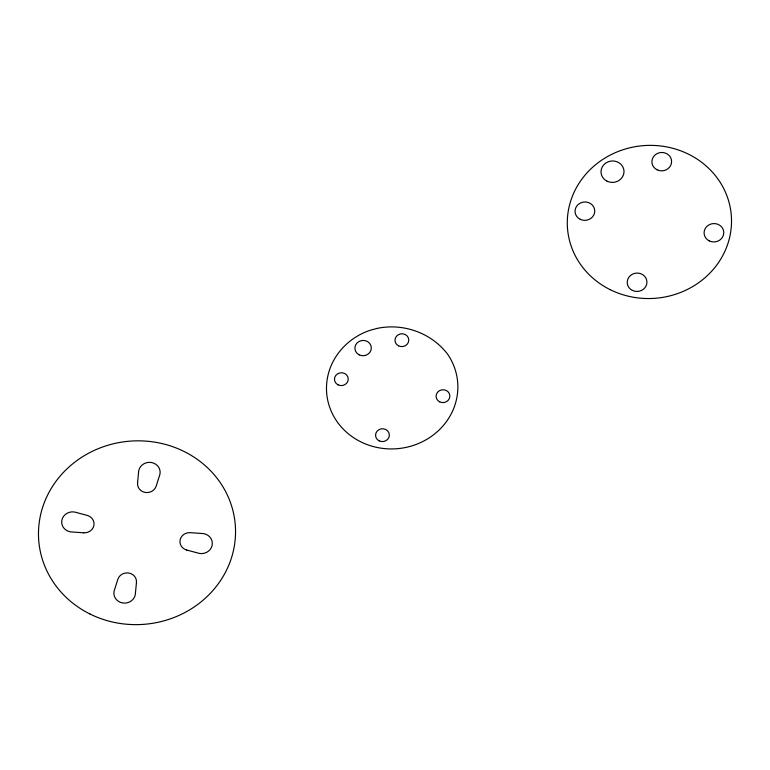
<?xml version="1.0" encoding="UTF-8"?>
<svg xmlns="http://www.w3.org/2000/svg" width="770" height="770" viewBox="0 0 770 770"><rect width="100%" height="100%" fill="white"/><g stroke="black" fill="none" stroke-linecap="round" stroke-linejoin="round"><path stroke-width="1.16" d="M137.551 483.011L138.735 470.643A10.809 10.077 -4.8 0 1 151.382 462.5A10.809 10.077 -4.8 0 1 159.958 474.204L156.175 486.12A9.529 8.874 -4.8 0 1 145.203 492.425A9.529 8.874 -4.8 0 1 137.56 482.925M136.463 582.457L135.279 594.815A10.809 10.077 -4.8 0 1 122.632 602.958A10.809 10.077 -4.8 0 1 114.056 591.264L117.839 579.338A9.529 8.874 -4.8 0 1 128.811 573.034A9.529 8.874 -4.8 0 1 136.454 582.534M186.763 550.059L199.497 553.447A10.809 10.077 -4.8 0 0 212.145 545.304A10.809 10.077 -4.8 0 0 203.559 533.61L190.315 532.657A9.529 8.874 -4.8 0 0 180.113 539.991A9.529 8.874 -4.8 0 0 186.85 550.078M377.021 328.434L370.822 330.089A62.755 58.462 -4.8 0 0 354.595 337.838A65.719 61.234 -4.8 0 0 337.818 422.682A65.719 61.234 -4.8 0 0 428.389 438.38A65.719 61.234 -4.8 0 0 447.428 353.931A72.264 67.327 -4.8 0 0 434.434 341.12C418.254 328.954 396.829 324.151 377.021 328.434M83.699 532.811L70.455 531.858A10.809 10.077 -4.8 0 1 61.87 520.164A10.809 10.077 -4.8 0 1 74.517 512.012L87.251 515.409A9.529 8.874 -4.8 0 1 93.901 525.477A9.529 8.874 -4.8 0 1 83.699 532.811M439.689 401.863A6.901 6.429 -4.8 0 0 449.882 395.934A6.901 6.429 -4.8 0 0 439.381 390.727A6.901 6.429 -4.8 0 0 439.689 401.863M379.158 440.854A6.901 6.429 -4.8 0 0 389.351 434.925A6.901 6.429 -4.8 0 0 378.859 429.718A6.901 6.429 -4.8 0 0 379.158 440.854M398.591 345.865A6.901 6.429 -4.8 0 0 408.783 339.945A6.901 6.429 -4.8 0 0 398.292 334.729A6.901 6.429 -4.8 0 0 398.591 345.865M338.059 384.856A6.901 6.429 -4.8 0 0 348.252 378.927A6.901 6.429 -4.8 0 0 337.761 373.719A6.901 6.429 -4.8 0 0 338.059 384.856M359.186 354.845A8.22 7.652 -4.8 0 0 371.323 347.79A8.22 7.652 -4.8 0 0 358.83 341.591A8.22 7.652 -4.8 0 0 359.186 354.845M657.041 169.775A9.856 9.182 -4.8 0 0 671.604 161.315A9.856 9.182 -4.8 0 0 656.608 153.875A9.856 9.182 -4.8 0 0 657.041 169.775M709.228 240.875A9.856 9.182 -4.8 0 0 723.781 232.415A9.856 9.182 -4.8 0 0 708.795 224.975A9.856 9.182 -4.8 0 0 709.228 240.875M632.363 290.396A9.856 9.182 -4.8 0 0 646.925 281.926A9.856 9.182 -4.8 0 0 631.929 274.486A9.856 9.182 -4.8 0 0 632.363 290.396M607.02 181.162A11.502 10.713 -4.8 0 0 623.998 171.287A11.502 10.713 -4.8 0 0 606.51 162.605A11.502 10.713 -4.8 0 0 607.02 181.162M610.158 289.655A82.149 76.538 -4.8 0 0 731.5 219.123A82.149 76.538 -4.8 0 0 606.568 157.099A82.149 76.538 -4.8 0 0 610.158 289.655M580.176 219.286A9.856 9.182 -4.8 0 0 594.738 210.826A9.856 9.182 -4.8 0 0 579.743 203.386A9.856 9.182 -4.8 0 0 580.176 219.286M89.907 613.969A98.579 91.851 -4.8 0 0 235.514 529.327A98.579 91.851 -4.8 0 0 85.595 454.906A98.579 91.851 -4.8 0 0 89.907 613.969"/></g></svg>
